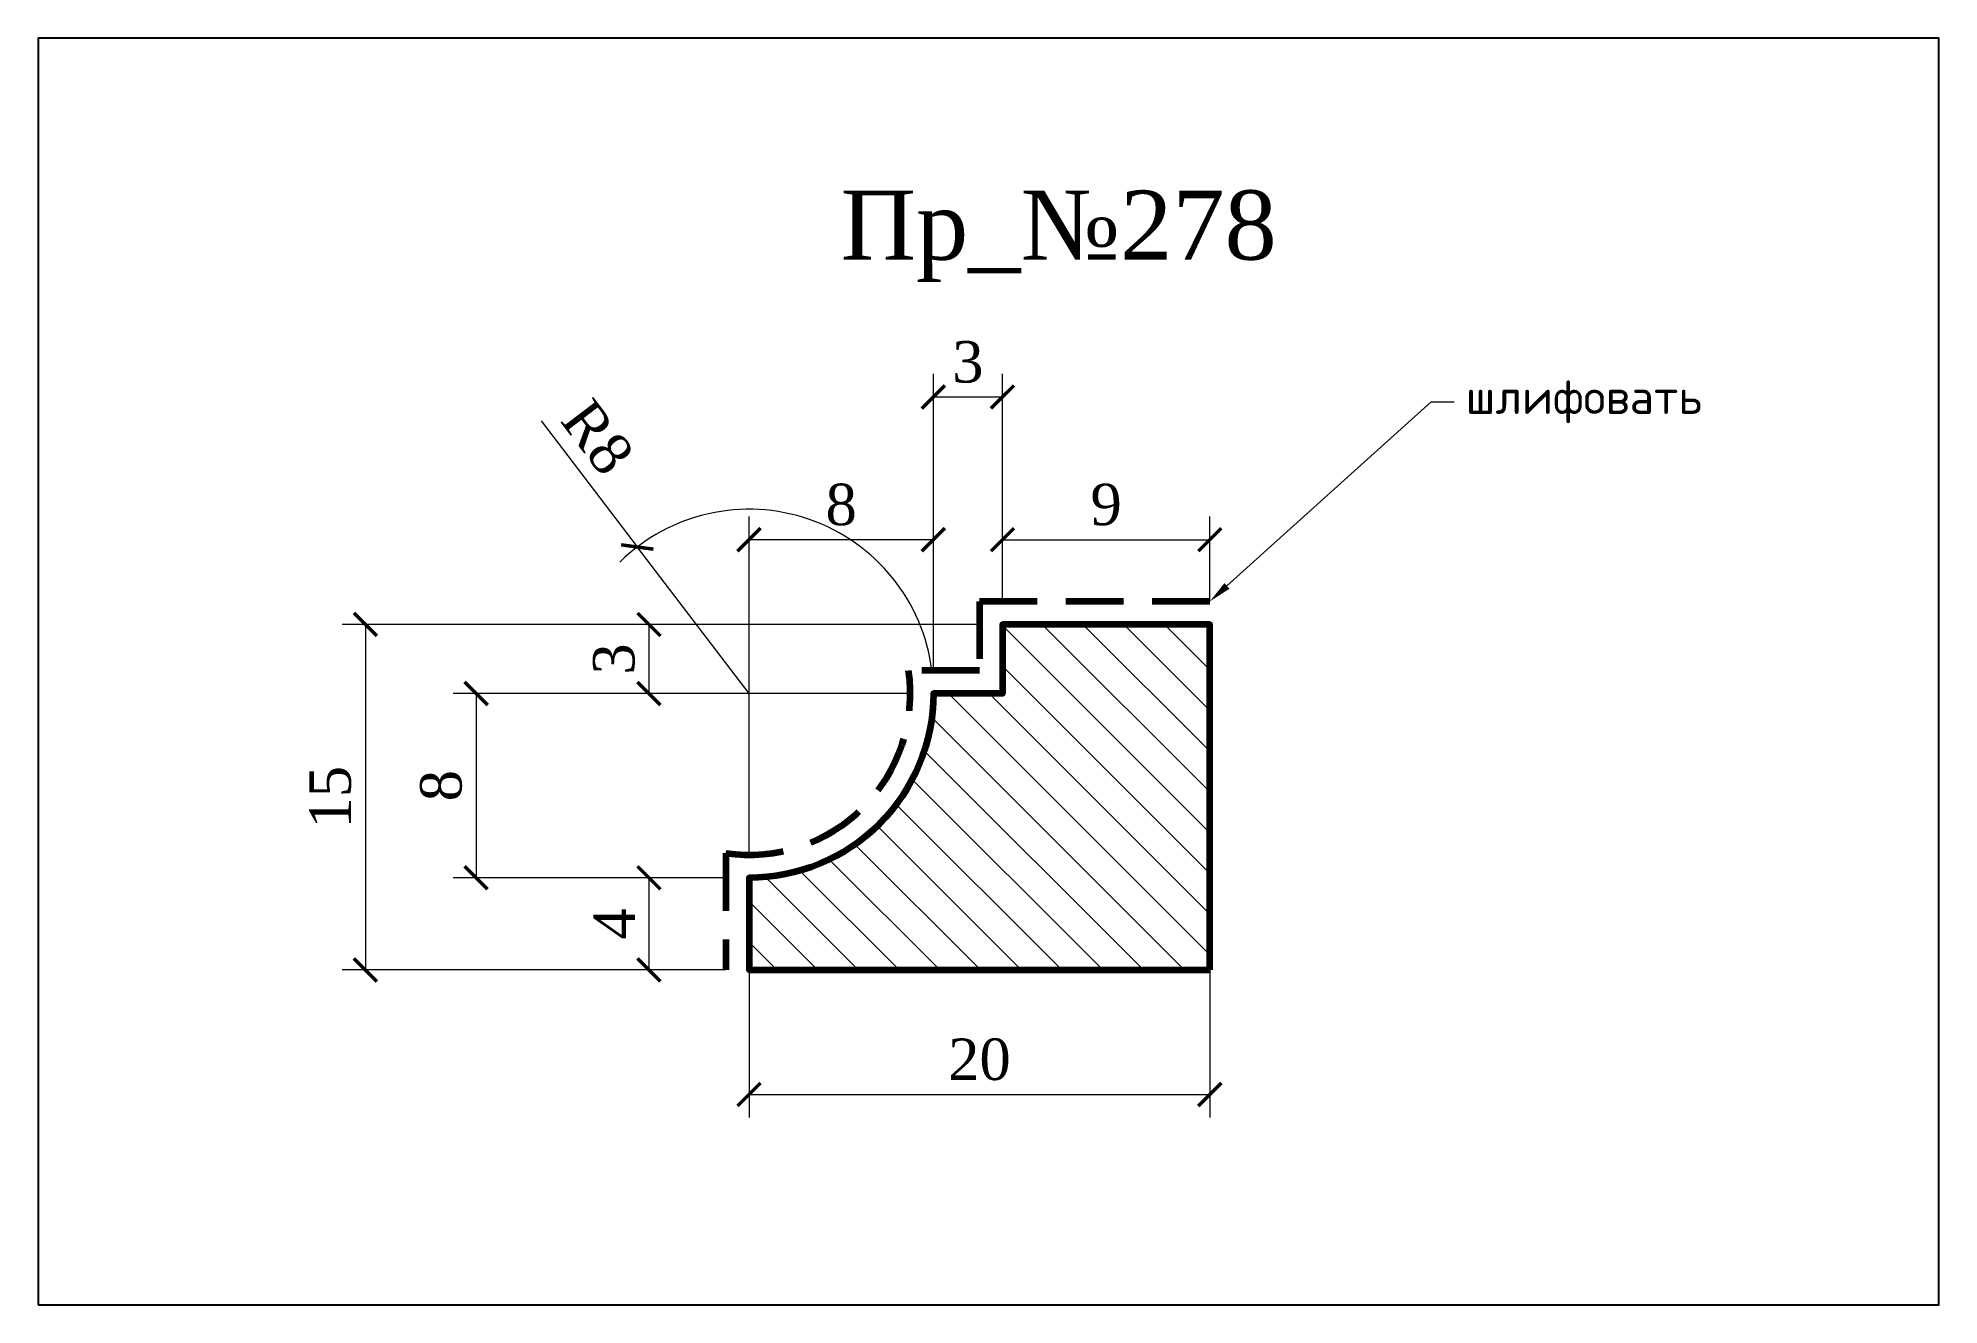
# Model space of a CAD drawing. Header units: millimetres. Extents: x 308336.4 to 308418.9, y -94465.1 to -94410.1.
import ezdxf
from ezdxf import colors
from ezdxf.entities.mleader import LeaderData, LeaderLine
from ezdxf.math import Vec2, Vec3

# ---------------------------------------------------------------- set-up
doc = ezdxf.new("R2010")
doc.units = ezdxf.units.MM
doc.header["$MEASUREMENT"] = 0
doc.linetypes.add('HIDDEN', pattern=[0.375, 0.25, -0.125])
doc.layers.add('Outside panel', color=7, linetype='Continuous', lineweight=18, true_color=0x7f5e57)
doc.layers.add('линия 50', color=1, linetype='Continuous', lineweight=140)
doc.layers.add('служебный слой РАЗМЕРЫ', color=7, linetype='Continuous', lineweight=9)
doc.layers.add('размеры в модели', color=7, linetype='Continuous')
doc.styles.add('ELECT', font='times.ttf')
doc.styles.get("Standard").update_dxf_attribs({"font": 'times.ttf'})
doc.styles.add('ЕСКД профили текст', font='isocpeur.ttf')
doc.dimstyles.new('M_1', dxfattribs={"dimtxt": 1.8, "dimasz": 1, "dimexe": 1, "dimexo": 1, "dimgap": 0.6, "dimtad": 1, "dimdec": 0, "dimdsep": 46, "dimtxsty": 'Standard', "dimblk": 'ARCHTICK', "dimcen": -5, "dimclrd": 7, "dimclre": 7, "dimclrt": 7, "dimadec": 0, "dimazin": 0, "dimtfac": 1, "dimtdec": 0, "dimtmove": 0, "dimatfit": 3, "dimfxl": 1, "dimtolj": 1, "dimtzin": 0, "dimlwd": 5, "dimlwe": 5, "dimarcsym": 0})

# ---------------------------------------------------------------- blocks, each defined once
blk = doc.blocks.new('_ArchTick')
at = {"color": 0, "linetype": 'ByBlock', "const_width": 0.15}
blk.add_lwpolyline([(-0.5, -0.5), (0.5, 0.5)], dxfattribs=at)
blk = doc.blocks.new('*D6')
at = {"layer": 'Defpoints', "color": 0, "ltscale": 1000, "transparency": 16777216}
for p in [(308387.243, -94435.533), (308367.245, -94446.533), (308387.243, -94455.937)]:
    blk.add_point(p, dxfattribs=at)
at = {"layer": 'размеры в модели', "color": 7, "lineweight": 5, "ltscale": 1000, "transparency": 16777216}
for p, q in [((308387.243, -94436.533), (308387.243, -94456.937)), ((308367.245, -94447.533), (308367.245, -94456.937)), ((308367.245, -94455.937), (308387.243, -94455.937))]:
    blk.add_line(p, q, dxfattribs=at)
at = {"layer": 'размеры в модели', "color": 7, "lineweight": 5, "ltscale": 1000, "transparency": 16777216, "rotation": 180}
blk.add_blockref('_ArchTick', (308367.245, -94455.937), dxfattribs=at)
at = {"layer": 'размеры в модели', "color": 7, "lineweight": 5, "ltscale": 1000, "transparency": 16777216}
blk.add_blockref('_ArchTick', (308387.243, -94455.937), dxfattribs=at)
at = {"layer": 'размеры в модели', "color": 7, "ltscale": 1000, "transparency": 16777216, "insert": (308377.244, -94454.421), "char_height": 1.8, "attachment_point": 5}
blk.add_mtext('\\A1;20', dxfattribs=at)
blk = doc.blocks.new('*D9')
at = {"layer": 'Defpoints', "color": 0, "ltscale": 1000, "transparency": 16777216}
for p in [(308387.243, -94431.854), (308378.243, -94435.533), (308387.243, -94435.533)]:
    blk.add_point(p, dxfattribs=at)
at = {"layer": 'размеры в модели', "color": 7, "lineweight": 5, "ltscale": 1000, "transparency": 16777216}
for p, q in [((308378.243, -94434.533), (308378.243, -94430.854)), ((308387.243, -94434.533), (308387.243, -94430.854)), ((308378.243, -94431.854), (308387.243, -94431.854))]:
    blk.add_line(p, q, dxfattribs=at)
at = {"layer": 'размеры в модели', "color": 7, "lineweight": 5, "ltscale": 1000, "transparency": 16777216, "rotation": 180}
blk.add_blockref('_ArchTick', (308378.243, -94431.854), dxfattribs=at)
at = {"layer": 'размеры в модели', "color": 7, "lineweight": 5, "ltscale": 1000, "transparency": 16777216}
blk.add_blockref('_ArchTick', (308387.243, -94431.854), dxfattribs=at)
at = {"layer": 'размеры в модели', "color": 7, "ltscale": 1000, "transparency": 16777216, "insert": (308382.743, -94430.335), "char_height": 1.8, "attachment_point": 5}
blk.add_mtext('\\A1;9', dxfattribs=at)
blk = doc.blocks.new('*D7')
at = {"layer": 'Defpoints', "color": 0, "ltscale": 1000, "transparency": 16777216}
for p in [(308362.395, -94432.171), (308367.245, -94438.533)]:
    blk.add_point(p, dxfattribs=at)
at = {"layer": 'размеры в модели', "color": 7, "lineweight": 5, "ltscale": 1000, "transparency": 16777216}
for p in [(308358.221, -94426.694), (308367.245, -94438.533)]:
    blk.add_line(p, (308362.395, -94432.171), dxfattribs=at)
blk.add_arc((308367.245, -94438.533), 8, 7.16197, 134.47577, dxfattribs=at)
at = {"layer": 'размеры в модели', "color": 7, "lineweight": 5, "ltscale": 1000, "transparency": 16777216, "rotation": 307.3138012330806}
blk.add_blockref('_ArchTick', (308362.395, -94432.171), dxfattribs=at)
at = {"layer": 'размеры в модели', "color": 7, "ltscale": 1000, "transparency": 16777216, "insert": (308360.67, -94427.407), "char_height": 1.8, "attachment_point": 5, "rotation": 307.3138}
blk.add_mtext('\\A1;R8', dxfattribs=at)
blk = doc.blocks.new('*D2')
at = {"layer": 'Defpoints', "color": 0, "ltscale": 1000, "transparency": 16777216}
for p in [(308378.243, -94435.533), (308350.594, -94450.533), (308367.245, -94450.533)]:
    blk.add_point(p, dxfattribs=at)
at = {"layer": 'размеры в модели', "color": 7, "lineweight": 5, "ltscale": 1000, "transparency": 16777216}
for p, q in [((308377.243, -94435.533), (308349.594, -94435.533)), ((308350.594, -94435.533), (308350.594, -94450.533)), ((308366.245, -94450.533), (308349.594, -94450.533))]:
    blk.add_line(p, q, dxfattribs=at)
for p, rotation in [((308350.594, -94435.533), 90), ((308350.594, -94450.533), 270)]:
    blk.add_blockref('_ArchTick', p, dxfattribs=dict(at, rotation=rotation))
at = {"layer": 'размеры в модели', "color": 7, "ltscale": 1000, "transparency": 16777216, "insert": (308349.078, -94443.033), "char_height": 1.8, "attachment_point": 5, "rotation": 90}
blk.add_mtext('\\A1;15', dxfattribs=at)
blk = doc.blocks.new('*D3')
at = {"layer": 'Defpoints', "color": 0, "ltscale": 1000, "transparency": 16777216}
for p in [(308367.245, -94446.533), (308362.902, -94450.533), (308367.245, -94450.533)]:
    blk.add_point(p, dxfattribs=at)
at = {"layer": 'размеры в модели', "color": 7, "lineweight": 5, "ltscale": 1000, "transparency": 16777216}
for p, q in [((308366.245, -94446.533), (308361.902, -94446.533)), ((308362.902, -94446.533), (308362.902, -94450.533)), ((308366.245, -94450.533), (308361.902, -94450.533))]:
    blk.add_line(p, q, dxfattribs=at)
for p, rotation in [((308362.902, -94446.533), 90), ((308362.902, -94450.533), 270)]:
    blk.add_blockref('_ArchTick', p, dxfattribs=dict(at, rotation=rotation))
at = {"layer": 'размеры в модели', "color": 7, "ltscale": 1000, "transparency": 16777216, "insert": (308361.402, -94448.533), "char_height": 1.8, "attachment_point": 5, "rotation": 90}
blk.add_mtext('\\A1;4', dxfattribs=at)
blk = doc.blocks.new('*D4')
at = {"layer": 'Defpoints', "color": 0, "ltscale": 1000, "transparency": 16777216}
for p in [(308375.245, -94438.533), (308355.401, -94446.533), (308367.245, -94446.533)]:
    blk.add_point(p, dxfattribs=at)
at = {"layer": 'размеры в модели', "color": 7, "lineweight": 5, "ltscale": 1000, "transparency": 16777216}
for p, q in [((308374.245, -94438.533), (308354.401, -94438.533)), ((308355.401, -94438.533), (308355.401, -94446.533)), ((308366.245, -94446.533), (308354.401, -94446.533))]:
    blk.add_line(p, q, dxfattribs=at)
for p, rotation in [((308355.401, -94438.533), 90), ((308355.401, -94446.533), 270)]:
    blk.add_blockref('_ArchTick', p, dxfattribs=dict(at, rotation=rotation))
at = {"layer": 'размеры в модели', "color": 7, "ltscale": 1000, "transparency": 16777216, "insert": (308353.885, -94442.533), "char_height": 1.8, "attachment_point": 5, "rotation": 90}
blk.add_mtext('\\A1;8', dxfattribs=at)
blk = doc.blocks.new('*D5')
at = {"layer": 'Defpoints', "color": 0, "ltscale": 1000, "transparency": 16777216}
for p in [(308378.243, -94435.533), (308362.902, -94438.532), (308375.245, -94438.532)]:
    blk.add_point(p, dxfattribs=at)
at = {"layer": 'размеры в модели', "color": 7, "lineweight": 5, "ltscale": 1000, "transparency": 16777216}
for p, q in [((308377.243, -94435.533), (308361.902, -94435.533)), ((308362.902, -94435.533), (308362.902, -94438.532)), ((308374.245, -94438.532), (308361.902, -94438.532))]:
    blk.add_line(p, q, dxfattribs=at)
for p, rotation in [((308362.902, -94435.533), 90), ((308362.902, -94438.532), 270)]:
    blk.add_blockref('_ArchTick', p, dxfattribs=dict(at, rotation=rotation))
at = {"layer": 'размеры в модели', "color": 7, "ltscale": 1000, "transparency": 16777216, "insert": (308361.386, -94437.033), "char_height": 1.8, "attachment_point": 5, "rotation": 90}
blk.add_mtext('\\A1;3', dxfattribs=at)
blk = doc.blocks.new('*D8')
at = {"layer": 'Defpoints', "color": 0, "ltscale": 1000, "transparency": 16777216}
for p in [(308367.245, -94431.854), (308375.245, -94438.533), (308367.245, -94446.533)]:
    blk.add_point(p, dxfattribs=at)
at = {"layer": 'размеры в модели', "color": 7, "lineweight": 5, "ltscale": 1000, "transparency": 16777216}
for p, q in [((308367.245, -94445.533), (308367.245, -94430.854)), ((308375.245, -94437.533), (308375.245, -94430.854)), ((308375.245, -94431.854), (308367.245, -94431.854))]:
    blk.add_line(p, q, dxfattribs=at)
at = {"layer": 'размеры в модели', "color": 7, "lineweight": 5, "ltscale": 1000, "transparency": 16777216, "rotation": 180}
blk.add_blockref('_ArchTick', (308367.245, -94431.854), dxfattribs=at)
at = {"layer": 'размеры в модели', "color": 7, "lineweight": 5, "ltscale": 1000, "transparency": 16777216}
blk.add_blockref('_ArchTick', (308375.245, -94431.854), dxfattribs=at)
at = {"layer": 'размеры в модели', "color": 7, "ltscale": 1000, "transparency": 16777216, "insert": (308371.245, -94430.338), "char_height": 1.8, "attachment_point": 5}
blk.add_mtext('\\A1;8', dxfattribs=at)
blk = doc.blocks.new('*D10')
at = {"layer": 'Defpoints', "color": 0, "ltscale": 1000, "transparency": 16777216}
for p in [(308375.245, -94425.66), (308378.243, -94435.533), (308375.245, -94438.533)]:
    blk.add_point(p, dxfattribs=at)
at = {"layer": 'размеры в модели', "color": 7, "lineweight": 5, "ltscale": 1000, "transparency": 16777216}
for p, q in [((308375.245, -94437.533), (308375.245, -94424.66)), ((308378.243, -94434.533), (308378.243, -94424.66)), ((308378.243, -94425.66), (308375.245, -94425.66))]:
    blk.add_line(p, q, dxfattribs=at)
at = {"layer": 'размеры в модели', "color": 7, "lineweight": 5, "ltscale": 1000, "transparency": 16777216, "rotation": 180}
blk.add_blockref('_ArchTick', (308375.245, -94425.66), dxfattribs=at)
at = {"layer": 'размеры в модели', "color": 7, "lineweight": 5, "ltscale": 1000, "transparency": 16777216}
blk.add_blockref('_ArchTick', (308378.243, -94425.66), dxfattribs=at)
at = {"layer": 'размеры в модели', "color": 7, "ltscale": 1000, "transparency": 16777216, "insert": (308376.744, -94424.145), "char_height": 1.8, "attachment_point": 5}
blk.add_mtext('\\A1;3', dxfattribs=at)

msp = doc.modelspace()

# ---------------------------------------------------------------- hatches: boundary and pattern name
at = {"layer": 'Outside panel', "ltscale": 1000}
h = msp.add_hatch(dxfattribs=at)
h.set_pattern_fill('ANSI31', color=256, scale=10, angle=90)
h.set_pattern_definition([(135, (-1500.5773, 1067.9141), (-0.8838834765, -0.8838834765), [])])
h.paths.add_polyline_path([(308387.243, -94435.533), (308378.243, -94435.533), (308378.243, -94438.533), (308375.245, -94438.533, -0.414214), (308367.245, -94446.533), (308367.245, -94450.533), (308387.243, -94450.533)])

# ---------------------------------------------------------------- linework, layer by layer
at = {"color": 6, "ltscale": 1000}
msp.add_lwpolyline([(308336.388, -94465.076), (308418.888, -94465.076), (308418.888, -94410.076), (308336.388, -94410.076)], close=True, dxfattribs=at)
at = {"layer": 'линия 50', "color": 1, "linetype": 'HIDDEN', "ltscale": 10, "true_color": 0xff0909}
msp.add_lwpolyline([(308387.243, -94434.533), (308377.243, -94434.533), (308377.243, -94437.533), (308374.173, -94437.533, -0.500907), (308366.245, -94445.462), (308366.245, -94450.533)], format="xyb", dxfattribs=at)
at = {"layer": 'линия 50', "color": 7}
msp.add_lwpolyline([(308387.243, -94450.533), (308387.243, -94435.533), (308378.243, -94435.533), (308378.243, -94438.533), (308375.245, -94438.533, -0.414214), (308367.245, -94446.533), (308367.245, -94450.533)], format="xyb", close=True, dxfattribs=at)

# ---------------------------------------------------------------- texts
at = {"color": 7, "ltscale": 1000, "style": 'ELECT'}
msp.add_text('Пр_№278', height=3, dxfattribs=at).set_placement((308371.223, -94419.697, 6217.217))

# ---------------------------------------------------------------- dimensions: what is measured, and where the dimension line sits
at = {"layer": 'размеры в модели', "color": 5, "ltscale": 1000}
for base, p1, p2, picture, middle in [((308375.245, -94425.66), (308378.243, -94435.533), (308375.245, -94438.533), '*D10', (308376.744, -94424.145)), ((308367.245, -94431.854), (308375.245, -94438.533), (308367.245, -94446.533), '*D8', (308371.245, -94430.338)), ((308387.243, -94431.854), (308378.243, -94435.533), (308387.243, -94435.533), '*D9', (308382.743, -94430.335))]:
    dim = msp.add_linear_dim(base=base, p1=p1, p2=p2, dimstyle='M_1', dxfattribs=at)
    dim.commit()
    dim.dimension.update_dxf_attribs({"geometry": picture, "text_midpoint": middle})
dim = msp.add_radius_dim(center=(308367.245, -94438.533), mpoint=(308362.395, -94432.171), dimstyle='M_1', dxfattribs=at)
dim.commit()
dim.dimension.update_dxf_attribs({"geometry": '*D7', "text_midpoint": (308359.465, -94428.326), "dimtype": 132})
for base, p1, p2, picture, middle in [((308350.594, -94450.533), (308378.243, -94435.533), (308367.245, -94450.533), '*D2', (308349.078, -94443.033)), ((308362.902, -94438.532), (308378.243, -94435.533), (308375.245, -94438.532), '*D5', (308361.386, -94437.033)), ((308355.401, -94446.533), (308375.245, -94438.533), (308367.245, -94446.533), '*D4', (308353.885, -94442.533)), ((308362.902, -94450.533), (308367.245, -94446.533), (308367.245, -94450.533), '*D3', (308361.402, -94448.533))]:
    dim = msp.add_linear_dim(base=base, p1=p1, p2=p2, angle=90, dimstyle='M_1', dxfattribs=at)
    dim.commit()
    dim.dimension.update_dxf_attribs({"geometry": picture, "text_midpoint": middle})
dim = msp.add_linear_dim(base=(308387.243, -94455.937), p1=(308367.245, -94446.533), p2=(308387.243, -94435.533), dimstyle='M_1', dxfattribs=at)
dim.commit()
dim.dimension.update_dxf_attribs({"geometry": '*D6', "text_midpoint": (308377.244, -94455.937), "dimtype": 128})

# ---------------------------------------------------------------- leaders
at = {"layer": 'служебный слой РАЗМЕРЫ'}
ml = msp.add_multileader_mtext('Standard', dxfattribs=at)
ml.set_content('\\A1;шлифовать', color=256, style='ЕСКД профили текст')
ml.set_leader_properties(color=256, linetype='ByLayer', lineweight=-1)
ml.build(insert=Vec2(0, 0))
ml.multileader.update_dxf_attribs({"dogleg_length": 1, "arrow_head_size": 1})
ctx = ml.context
ctx.base_point, ctx.char_height, ctx.arrow_head_size, ctx.landing_gap_size, ctx.plane_origin = Vec3(308397.844, -94425.871), 1.5, 1, 0.5, Vec3(308411.319, -94399.702)
notes = []
notes.append((ctx, [(1, (1, 1, 0), (308396.844, -94425.871), (1, 0), 1, [(0, [(308387.243, -94434.533)], 0, [])])]))
ctx.mtext.insert, ctx.mtext.flow_direction = Vec3(308398.344, -94424.896), 5
for ctx, leaders in notes:
    for number, flags, end, landing, length, lines in leaders:
        leader = LeaderData()
        leader.index, (leader.has_last_leader_line, leader.has_dogleg_vector, leader.attachment_direction) = number, flags
        leader.last_leader_point, leader.dogleg_vector, leader.dogleg_length = Vec3(end), Vec3(landing), length
        for number, points, colour, breaks in lines:
            line = LeaderLine()
            line.index, line.vertices, line.color, line.breaks = number, Vec3.list(points), colors.encode_raw_color(colour), breaks
            leader.lines.append(line)
        ctx.leaders.append(leader)

doc.saveas('drawing.dxf')
